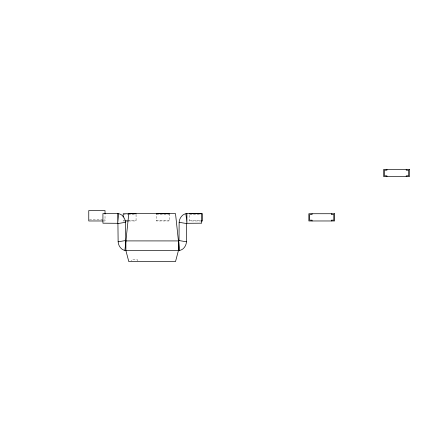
<?xml version="1.0" encoding="UTF-8"?>
<svg xmlns="http://www.w3.org/2000/svg" width="431" height="431" viewBox="0 0 431 431"><rect width="100%" height="100%" fill="white"/><g stroke="black" fill="none" stroke-linecap="round" stroke-linejoin="round"><path stroke-width="0.32" stroke-dasharray="2.15 1.62" d="M123.196 214.53L127.7 214.53M128.346 214.53L136.067 214.53M156.394 214.53L169.27 214.53M189.651 214.53L201.239 214.53M89.411 219.665L105.024 219.665M124.484 220.166L127.059 220.166M127.7 220.166L136.067 220.166M156.394 220.166L169.27 220.166M189.651 220.166L201.239 220.166M103.72 220.968L105.024 220.968L105.024 214.46M124.484 220.968L123.196 220.968L123.196 218.285M128.988 220.968L136.067 220.968L136.067 213.728M201.239 220.968L189.651 220.968L189.651 213.728M169.27 213.728L169.27 220.968L156.394 220.968L156.394 213.728M137.559 260.997L137.559 259.764L131.724 259.764L131.724 260.997"/><path stroke-width="0.65" d="M179.01 240.552L179.14 222.31C179.366 218.145 182.432 213.728 186.892 213.577L201.676 213.577L201.676 223.183L186.688 223.296L186.472 241.796C186.251 245.961 183.18 250.379 178.72 250.53L125.884 250.53C121.423 250.379 118.358 245.961 118.132 241.796L117.916 223.296L102.928 223.183L102.928 213.577L117.711 213.577C122.172 213.728 125.238 218.145 125.464 222.31L125.809 240.907L178.72 240.924L179.01 240.552L186.472 241.796M118.692 213.744L117.711 223.183L117.711 213.577M124.904 250.363L128.804 213.577L175.509 213.577L178.429 240.924L178.429 250.53L175.509 261.612L128.804 261.612L125.884 250.53L125.884 240.924M118.002 223.554L125.464 222.31M118.132 241.796L125.593 240.552M136.067 213.728L123.196 213.728L123.196 217.019M156.394 213.728L169.27 213.728M189.651 213.728L202.527 213.728L202.527 220.968L201.239 220.968M103.068 220.968L88.759 220.968L88.759 210.56L105.024 210.56L105.024 213.814M125.125 220.968L128.346 220.968M179.14 222.31L186.601 223.554M185.912 213.744L186.892 223.183L186.892 213.577M179.7 250.363L178.72 240.924L178.72 250.53M406.234 169.388L406.234 170.191L408.647 170.191L408.647 175.821L406.234 175.821L406.234 176.629M386.919 169.388L386.919 170.191L384.506 170.191L384.506 175.821L386.919 175.821L386.919 176.629M331.38 213.728L331.38 214.53L333.793 214.53L333.793 220.166L331.38 220.166L331.38 220.968M312.071 213.728L312.071 214.53L309.657 214.53L309.657 220.166L312.071 220.166L312.071 220.968M409.45 169.388L383.703 169.388L383.703 176.629L409.45 176.629L409.45 169.388M334.596 213.728L308.849 213.728L308.849 220.968L334.596 220.968L334.596 213.728"/></g></svg>
